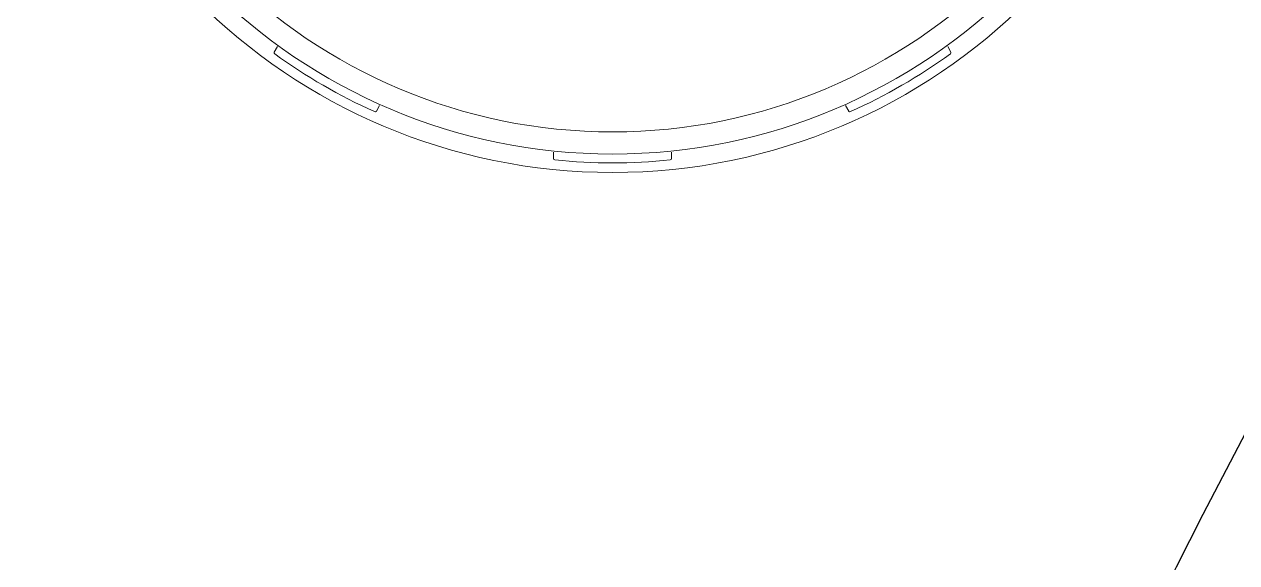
# Model space of a CAD drawing. Header units: inches. Extents: x -1 to 81, y -22 to 129.
# Drawn here: x 2.392 to 6.503, y 57.659 to 59.485 of the extents above; entities that cross this region are included whole.
import ezdxf

# ---------------------------------------------------------------- set-up
doc = ezdxf.new("R2010")
doc.units = ezdxf.units.IN
doc.header["$MEASUREMENT"] = 0
doc.layers.add('1', color=4, linetype='Continuous')

# ---------------------------------------------------------------- blocks, each defined once
blk = doc.blocks.new('FROG')
at = {"layer": '1', "color": 3, "lineweight": 5}
for p, q in [((-1.1471, -1.5868), (-1.1365, -1.5685)), ((1.1365, -1.5685), (1.1471, -1.5868)), ((-0.7901, -1.7685), (-0.8007, -1.7868)), ((0.8007, -1.7868), (0.7901, -1.7685)), ((-0.2, -1.9478), (-0.2, -1.9266)), ((0.2, -1.9266), (0.2, -1.9478))]:
    blk.add_line(p, q, dxfattribs=at)
at = {"layer": '1', "linetype": 'Continuous', "lineweight": 15}
for radius in [1.995, 1.9325, 1.8575]:
    blk.add_circle((0, 0), radius, dxfattribs=at)
at = {"layer": '1', "color": 3, "lineweight": 5}
for centre, radius, start, end in [((-1.1428, -1.5893), 0.005, 150, 234.2829), ((0, 0), 1.9625, 234.2829, 245.7171), ((0, 0), 1.9625, 294.2829, 305.7171), ((1.1428, -1.5893), 0.005, 305.7171, 30), ((-0.805, -1.7843), 0.005, 245.7171, 330), ((0.805, -1.7843), 0.005, 210, 294.2829), ((-0.195, -1.9478), 0.005, 180, 264.2829), ((0, 0), 1.9625, 264.2829, 275.7171), ((0.195, -1.9478), 0.005, 275.7171, 0)]:
    blk.add_arc(centre, radius, start, end, dxfattribs=at)
blk = doc.blocks.new('19 HS Propel')
at = {"layer": '1', "color": 3}
blk.add_arc((30.0518, 40.1467), 25.654, 147.42384, 204.08967, dxfattribs=at)
at = {"layer": '1'}
blk.add_blockref('FROG', (5.2296, 55.0221), dxfattribs=at)

msp = doc.modelspace()

# ---------------------------------------------------------------- block references
msp.add_blockref('19 HS Propel', (-0.8428, 5.9556))

doc.saveas('drawing.dxf')
